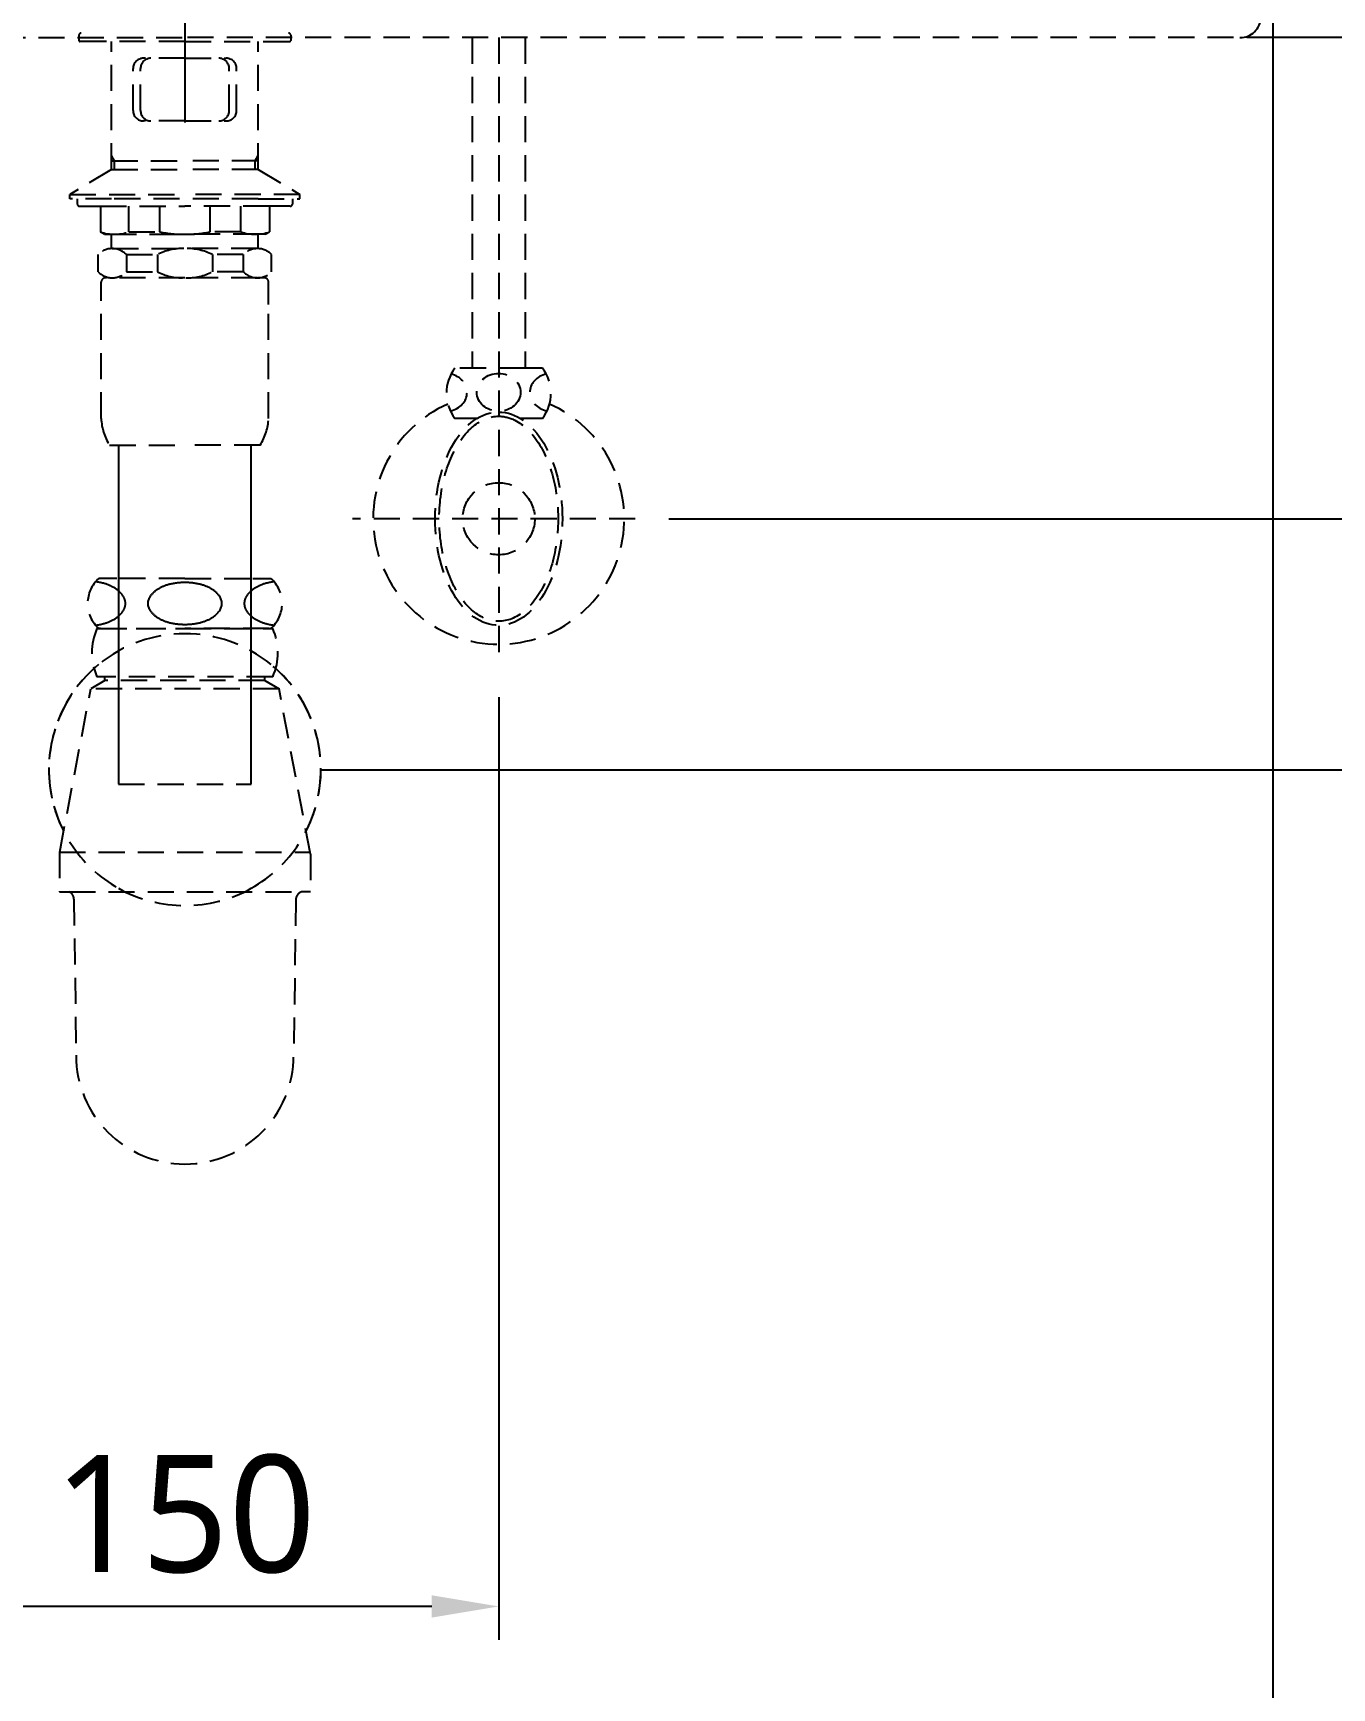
# Model space of a CAD drawing. Extents: x 0 to 3651, y -181 to 2100.
# Drawn here: x 685.4 to 995.7, y 284.6 to 680.2 of the extents above; entities that cross this region are included whole.
import ezdxf

# ---------------------------------------------------------------- set-up
doc = ezdxf.new("R2010")
doc.units = 0
doc.header["$LTSCALE"] = 25
doc.header["$MEASUREMENT"] = 0
doc.linetypes.add('CENTER', pattern=[2, 1.25, -0.25, 0.25, -0.25])
doc.linetypes.add('HIDDEN', pattern=[0.375, 0.25, -0.125])
doc.layers.get('0').update_dxf_attribs({"linetype": 'CONTINUOUS'})
doc.layers.get('DEFPOINTS').update_dxf_attribs({"linetype": 'CONTINUOUS'})
for name, color, linetype in [('1', 1, 'CONTINUOUS'), ('2', 2, 'CONTINUOUS'), ('3', 3, 'CONTINUOUS'), ('4', 4, 'CONTINUOUS'), ('6', 6, 'CONTINUOUS'), ('7', 7, 'CONTINUOUS')]:
    doc.layers.add(name, color=color, linetype=linetype)
doc.styles.get("Standard").update_dxf_attribs({"font": 'NanumGothic.ttf'})
doc.dimstyles.get("Standard").update_dxf_attribs({"dimtxt": 2.5, "dimasz": 2, "dimexe": 2, "dimexo": 1, "dimgap": 1.5, "dimtad": 1, "dimdec": 0, "dimlfac": 10, "dimrnd": 0.5, "dimzin": 0, "dimdsep": 46, "dimtxsty": 'Standard', "dimcen": 0, "dimclrt": 2, "dimadec": 0, "dimazin": 0, "dimtfac": 1, "dimtdec": 0, "dimtmove": 0, "dimatfit": 3, "dimfxl": 1, "dimtolj": 1, "dimtzin": 0, "dimarcsym": 0})

# ---------------------------------------------------------------- blocks, each defined once
blk = doc.blocks.new('*D4')
at = {"layer": '1', "color": 3, "lineweight": -2, "transparency": 16777216}
for p, q in [((646.62, 521.45), (646.62, 296.12)), ((796.62, 521.45), (796.62, 296.12)), ((780.62, 304.12), (662.62, 304.12))]:
    blk.add_line(p, q, dxfattribs=at)
at = {"layer": '1', "color": 3, "transparency": 16777216}
for points in [[(662.62, 306.78), (662.62, 301.45), (646.62, 304.12)], [(780.62, 306.78), (780.62, 301.45), (796.62, 304.12)]]:
    blk.add_solid(points, dxfattribs=at)
at = {"layer": 'DEFPOINTS', "color": 0, "transparency": 16777216}
for p in [(646.62, 529.45), (796.62, 529.45), (646.62, 304.12)]:
    blk.add_point(p, dxfattribs=at)
at = {"layer": '1', "color": 2, "transparency": 16777216, "insert": (721.62, 326.12), "char_height": 28, "attachment_point": 5}
blk.add_mtext('\\A1;150', dxfattribs=at)
blk = doc.blocks.new('*D10')
at = {"layer": '3', "color": 3, "lineweight": -2, "transparency": 16777216}
for p, q in [((461.62, 746.56), (461.62, 188.65)), ((981.62, 746.56), (981.62, 188.65)), ((477.62, 196.65), (965.62, 196.65))]:
    blk.add_line(p, q, dxfattribs=at)
at = {"layer": '3', "color": 3, "transparency": 16777216}
for points in [[(477.62, 199.31), (477.62, 193.98), (461.62, 196.65)], [(965.62, 199.31), (965.62, 193.98), (981.62, 196.65)]]:
    blk.add_solid(points, dxfattribs=at)
at = {"layer": 'DEFPOINTS', "color": 0, "transparency": 16777216}
for p in [(461.62, 754.56), (981.62, 754.56), (981.62, 196.65)]:
    blk.add_point(p, dxfattribs=at)
at = {"layer": '3', "color": 2, "transparency": 16777216, "insert": (721.62, 219.89), "char_height": 28, "attachment_point": 5}
blk.add_mtext('\\A1;520', dxfattribs=at)
blk = doc.blocks.new('*D18')
at = {"layer": '1', "color": 3, "lineweight": -2, "transparency": 16777216}
for p, q in [((1023.48, 814.11), (1206.97, 814.11)), ((1198.97, 798.11), (1198.97, 701.74)), ((1198.97, 580.11), (1198.97, 657.74)), ((903.27, 564.11), (1206.97, 564.11))]:
    blk.add_line(p, q, dxfattribs=at)
at = {"layer": '1', "color": 3, "transparency": 16777216}
for points in [[(1196.3, 798.11), (1201.63, 798.11), (1198.97, 814.11)], [(1196.3, 580.11), (1201.63, 580.11), (1198.97, 564.11)]]:
    blk.add_solid(points, dxfattribs=at)
at = {"layer": 'DEFPOINTS', "color": 0, "transparency": 16777216}
for p in [(1015.48, 814.11), (895.27, 564.11), (1198.97, 564.11)]:
    blk.add_point(p, dxfattribs=at)
at = {"layer": '1', "color": 2, "transparency": 16777216, "insert": (1198.97, 679.74), "char_height": 28, "attachment_point": 5}
blk.add_mtext('\\A1;250', dxfattribs=at)
blk = doc.blocks.new('*D19')
at = {"layer": '1', "color": 3, "lineweight": -2, "transparency": 16777216}
for p, q in [((1031.48, 814.11), (1274.85, 814.11)), ((1266.85, 798.11), (1266.85, 643.75)), ((1266.85, 520.11), (1266.85, 599.75)), ((754.39, 504.11), (1274.85, 504.11))]:
    blk.add_line(p, q, dxfattribs=at)
at = {"layer": '1', "color": 3, "transparency": 16777216}
for points in [[(1264.19, 798.11), (1269.52, 798.11), (1266.85, 814.11)], [(1264.19, 520.11), (1269.52, 520.11), (1266.85, 504.11)]]:
    blk.add_solid(points, dxfattribs=at)
at = {"layer": 'DEFPOINTS', "color": 0, "transparency": 16777216}
for p in [(1023.48, 814.11), (746.39, 504.11, 9.25), (1266.85, 504.11)]:
    blk.add_point(p, dxfattribs=at)
at = {"layer": '1', "color": 2, "transparency": 16777216, "insert": (1266.85, 621.75), "char_height": 28, "attachment_point": 5}
blk.add_mtext('\\A1;310', dxfattribs=at)
blk = doc.blocks.new('*D21')
at = {"layer": '1', "color": 3, "lineweight": -2, "transparency": 16777216}
for p, q in [((837.24, 564.11), (1207.22, 564.11)), ((1199.22, 548.11), (1199.22, 389.4)), ((1199.22, 70.11), (1199.22, 345.4)), ((1084.13, 54.11), (1207.22, 54.11))]:
    blk.add_line(p, q, dxfattribs=at)
at = {"layer": '1', "color": 3, "transparency": 16777216}
for points in [[(1196.55, 548.11), (1201.89, 548.11), (1199.22, 564.11)], [(1196.55, 70.11), (1201.89, 70.11), (1199.22, 54.11)]]:
    blk.add_solid(points, dxfattribs=at)
at = {"layer": 'DEFPOINTS', "color": 0, "transparency": 16777216}
for p in [(829.24, 564.11, 9.25), (1076.13, 54.11), (1199.22, 54.11)]:
    blk.add_point(p, dxfattribs=at)
at = {"layer": '1', "color": 2, "transparency": 16777216, "insert": (1199.22, 367.4), "char_height": 28, "attachment_point": 5}
blk.add_mtext('\\A1;510', dxfattribs=at)

msp = doc.modelspace()

# ---------------------------------------------------------------- linework, layer by layer
at = {"color": 4, "linetype": 'HIDDEN'}
for p, q in [((700.62, 537.86, 9.25), (721.62, 537.86, 9.25)), ((721.62, 537.86, 9.25), (742.62, 537.86, 9.25)), ((742.62, 526.36, 9.25), (700.62, 526.36, 9.25)), ((702.52, 525.45, 9.25), (702.52, 526.36, 9.25)), ((740.72, 525.45, 9.25), (740.72, 526.36, 9.25)), ((691.71, 484.45, 9.25), (699.12, 523.45, 9.25)), ((702.52, 525.45, 9.25), (699.12, 523.45, 9.25)), ((744.12, 523.45, 9.25), (699.12, 523.45, 9.25)), ((740.72, 525.45, 9.25), (702.52, 525.45, 9.25)), ((740.72, 525.45, 9.25), (744.12, 523.45, 9.25)), ((751.62, 483.95, 9.25), (744.12, 523.45, 9.25)), ((691.62, 484.45, 9.25), (691.62, 474.95, 9.25)), ((691.62, 484.45, 9.25), (751.52, 484.45, 9.25)), ((751.62, 483.95, 9.25), (751.62, 474.95, 9.25)), ((691.62, 474.95, 9.25), (693.99, 474.95, 9.25)), ((693.99, 474.95, 9.25), (749.62, 474.95, 9.25)), ((751.62, 474.95, 9.25), (749.62, 474.95, 9.25)), ((695.12, 473.15, 9.25), (695.62, 435.86, 9.25)), ((748.12, 473.02, 9.25), (747.62, 435.86, 9.25))]:
    msp.add_line(p, q, dxfattribs=at)
for centre, radius, start, end in [((713.22, 532.11, 9.25), 13.85, 155.4705, 204.5295), ((730.02, 532.11, 9.25), 13.85, 335.4705, 24.5295), ((693.12, 473.15, 9.25), 2, 0, 64.1581), ((750.12, 473.02, 9.25), 2, 104.4775, 180), ((721.62, 435.86, 9.25), 26, 180, 0)]:
    msp.add_arc(centre, radius, start, end, dxfattribs=at)
at = {"layer": '1', "color": 1, "linetype": 'CENTER'}
msp.add_line((721.62, 834.36), (721.62, 658.86), dxfattribs=at)
at = {"layer": '1', "color": 7}
msp.add_line((1002.75, 679.11), (981.62, 679.11), dxfattribs=at)
at = {"layer": '2', "color": 7, "linetype": 'HIDDEN', "ltscale": 2}
msp.add_arc((973.76, 684.11), 5, 270, 358.2816, dxfattribs=at)
at = {"layer": '3', "color": 7, "linetype": 'HIDDEN'}
for p in [(461.62, 679.11), (981.62, 679.11)]:
    msp.add_line(p, (721.62, 679.11), dxfattribs=at)
at = {"layer": '3', "linetype": 'HIDDEN'}
for p, q in [((696.31, 679.7, 9.25), (696.31, 678.4, 9.25)), ((721.62, 678.2, 9.25), (696.51, 678.2, 9.25)), ((704.12, 647.61, 9.25), (704.12, 678.2, 9.25)), ((721.62, 678.2, 9.25), (746.72, 678.2, 9.25)), ((739.12, 647.61, 9.25), (739.12, 678.2, 9.25)), ((746.92, 679.7, 9.25), (746.92, 678.4, 9.25)), ((721.62, 674.2, 9.25), (711.74, 674.2, 9.25)), ((721.62, 674.2, 9.25), (731.49, 674.2, 9.25)), ((709.24, 661.7, 9.25), (709.24, 671.7, 9.25)), ((711.01, 661.7, 9.25), (711.01, 671.7, 9.25)), ((732.22, 661.7, 9.25), (732.22, 671.7, 9.25)), ((733.99, 661.7, 9.25), (733.99, 671.7, 9.25)), ((721.62, 659.2, 9.25), (711.74, 659.2, 9.25)), ((721.62, 659.2, 9.25), (731.49, 659.2, 9.25)), ((704.82, 649.7, 9.25), (704.12, 650.91, 9.25)), ((704.12, 649.7, 9.25), (721.62, 649.7, 9.25)), ((704.82, 647.61, 9.25), (704.82, 649.7, 9.25)), ((739.12, 649.7, 9.25), (721.62, 649.7, 9.25)), ((738.42, 649.7, 9.25), (739.12, 650.91, 9.25)), ((738.42, 647.61, 9.25), (738.42, 649.7, 9.25)), ((704.12, 647.61, 9.25), (694.12, 641.61, 9.25)), ((704.12, 647.61, 9.25), (721.62, 647.61, 9.25)), ((739.12, 647.61, 9.25), (721.62, 647.61, 9.25)), ((739.12, 647.61, 9.25), (749.12, 641.61, 9.25)), ((694.12, 641.61, 9.25), (721.62, 641.61, 9.25)), ((694.12, 640.61, 9.25), (694.12, 641.61, 9.25)), ((749.12, 641.61, 9.25), (721.62, 641.61, 9.25)), ((749.12, 640.61, 9.25), (749.12, 641.61, 9.25)), ((704.12, 640.61, 9.25), (694.12, 640.61, 9.25)), ((695.92, 640.61, 9.25), (695.92, 639.31, 9.25)), ((696.42, 638.81, 9.25), (701.42, 638.81, 9.25)), ((701.42, 638.81, 9.25), (721.62, 638.81, 9.25)), ((701.42, 638.81, 9.25), (701.42, 632.68, 9.25)), ((739.12, 640.61, 9.25), (704.12, 640.61, 9.25)), ((708.2, 632.68, 9.25), (708.2, 638.81, 9.25)), ((715.6, 632.68, 9.25), (715.6, 638.81, 9.25)), ((741.81, 638.81, 9.25), (721.62, 638.81, 9.25)), ((727.63, 632.68, 9.25), (727.63, 638.81, 9.25)), ((735.03, 632.68, 9.25), (735.03, 638.81, 9.25)), ((739.12, 640.61, 9.25), (749.12, 640.61, 9.25)), ((741.81, 638.81, 9.25), (741.81, 632.68, 9.25)), ((746.81, 638.81, 9.25), (741.81, 638.81, 9.25)), ((747.31, 640.61, 9.25), (747.31, 639.31, 9.25)), ((702.42, 632.11, 9.25), (701.42, 632.68, 9.25)), ((702.42, 632.11, 9.25), (703.82, 632.11, 9.25)), ((703.82, 632.11, 9.25), (721.62, 632.11, 9.25)), ((704.12, 628.69, 9.25), (704.12, 632.11, 9.25)), ((708.2, 632.68, 9.25), (715.6, 632.68, 9.25)), ((739.41, 632.11, 9.25), (721.62, 632.11, 9.25)), ((735.03, 632.68, 9.25), (727.63, 632.68, 9.25)), ((739.12, 628.69, 9.25), (739.12, 632.11, 9.25)), ((740.81, 632.11, 9.25), (739.41, 632.11, 9.25)), ((740.81, 632.11, 9.25), (741.81, 632.68, 9.25)), ((700.87, 623.14, 9.25), (700.87, 627.26, 9.25)), ((704.26, 628.7, 9.25), (721.37, 628.7, 9.25)), ((707.65, 627.26, 9.25), (715.05, 627.26, 9.25)), ((707.65, 627.26, 9.25), (707.65, 623.14, 9.25)), ((715.05, 627.26, 9.25), (715.05, 623.14, 9.25)), ((738.97, 628.7, 9.25), (721.86, 628.7, 9.25)), ((728.19, 627.26, 9.25), (728.19, 623.14, 9.25)), ((735.59, 627.26, 9.25), (728.19, 627.26, 9.25)), ((735.59, 627.26, 9.25), (735.59, 623.14, 9.25)), ((742.36, 623.14, 9.25), (742.36, 627.26, 9.25)), ((721.62, 621.7, 9.25), (702.62, 621.7, 9.25)), ((707.65, 623.14, 9.25), (715.05, 623.14, 9.25)), ((738.97, 621.7, 9.25), (721.62, 621.7, 9.25)), ((735.59, 623.14, 9.25), (728.19, 623.14, 9.25)), ((738.42, 621.7, 9.25), (738.97, 621.7, 9.25)), ((738.97, 621.7, 9.25), (739.37, 621.7, 9.25)), ((740.62, 621.7, 9.25), (739.12, 621.7, 9.25)), ((701.62, 588.1, 9.25), (701.62, 620.7, 9.25)), ((741.62, 615.34, 9.25), (741.62, 620.7, 9.25)), ((741.62, 588.1, 9.25), (741.62, 620.7, 9.25)), ((703.62, 581.7, 9.25), (721.62, 581.7, 9.25)), ((739.62, 581.7, 9.25), (721.62, 581.7, 9.25)), ((705.74, 500.7, 9.25), (737.49, 500.7, 9.25))]:
    msp.add_line(p, q, dxfattribs=at)
at = {"layer": '3'}
for p, q in [((705.74, 581.7, 9.25), (705.74, 500.7, 9.25)), ((737.49, 500.7, 9.25), (737.49, 581.7, 9.25))]:
    msp.add_line(p, q, dxfattribs=at)
at = {"layer": '3', "linetype": 'HIDDEN'}
for centre, radius, start, end in [((696.81, 679.7, 9.25), 0.5, 90, 180), ((696.51, 678.4, 9.25), 0.2, 180, 270), ((746.42, 679.7, 9.25), 0.5, 0, 90), ((746.72, 678.4, 9.25), 0.2, 270, 0), ((711.74, 671.7, 9.25), 2.5, 90, 180), ((713.51, 671.7, 9.25), 2.5, 90, 180), ((729.72, 671.7, 9.25), 2.5, 0, 90), ((731.49, 671.7, 9.25), 2.5, 0, 90), ((711.74, 661.7, 9.25), 2.5, 180, 270), ((713.51, 661.7, 9.25), 2.5, 180, 270), ((729.72, 661.7, 9.25), 2.5, 270, 0), ((731.49, 661.7, 9.25), 2.5, 270, 0), ((696.42, 639.31, 9.25), 0.5, 180, 270), ((746.81, 639.31, 9.25), 0.5, 270, 0), ((704.81, 642.28, 9.25), 10.18, 250.5679, 289.4321), ((721.42, 661.56, 9.25), 29.46, 258.5956, 270.3737), ((721.81, 661.56, 9.25), 29.46, 269.6263, 281.4044), ((738.42, 642.28, 9.25), 10.18, 250.5679, 289.4321), ((704.26, 623.99, 9.25), 4.7, 43.9409, 136.0591), ((721.15, 615.1, 9.25), 13.61, 89.0643, 116.6472), ((722.08, 615.1, 9.25), 13.61, 63.3528, 90.9357), ((738.97, 623.99, 9.25), 4.7, 43.9409, 136.0591), ((704.26, 626.41, 9.25), 4.7, 223.9409, 316.0591), ((702.62, 620.7, 9.25), 1, 90, 180), ((721.15, 635.3, 9.25), 13.61, 243.3528, 270.9357), ((722.08, 635.3, 9.25), 13.61, 269.0643, 296.6472), ((738.97, 626.41, 9.25), 4.7, 223.9409, 316.0591), ((740.62, 620.7, 9.25), 1, 0, 90), ((714.61, 588.65, 9.25), 13, 182.42, 212.3), ((728.63, 588.65, 9.25), 13, 327.7, 357.58)]:
    msp.add_arc(centre, radius, start, end, dxfattribs=at)
at = {"layer": '4', "linetype": 'HIDDEN'}
for p, q in [((705.37, 549.86, 9.25), (701.08, 549.86, 9.25)), ((721.62, 549.86, 9.25), (705.37, 549.86, 9.25)), ((721.62, 549.86, 9.25), (737.87, 549.86, 9.25)), ((737.87, 549.86, 9.25), (742.16, 549.86, 9.25)), ((701.47, 537.86, 9.25), (701.08, 537.86, 9.25)), ((701.47, 537.86, 9.25), (721.62, 537.86, 9.25)), ((741.77, 537.86, 9.25), (721.62, 537.86, 9.25)), ((741.77, 537.86, 9.25), (742.16, 537.86, 9.25))]:
    msp.add_line(p, q, dxfattribs=at)
at = {"layer": '4', "linetype": 'HIDDEN', "elevation": 9.25}
for points in [[(707.42, 543.86, 0.155217), (706.83, 545.71, 0.106747), (704.77, 547.6, 0.073043), (702, 548.72, 0.028511), (700.27, 549.04, 0.059523)], [(721.62, 548.86, 0.057537), (718.06, 548.45, 0.071219), (715.36, 547.39, 0.106373), (713.34, 545.59, 0.159483)], [(721.62, 548.86, 0.057537), (718.06, 548.45, 0.071219), (715.36, 547.39, 0.106373), (713.34, 545.59, 0.159483)], [(721.62, 548.86, -0.057537), (725.17, 548.45, -0.071219), (727.87, 547.39, -0.106373), (729.9, 545.59, -0.159483)], [(721.62, 548.86, -0.057537), (725.17, 548.45, -0.071219), (727.87, 547.39, -0.106373), (729.9, 545.59, -0.159483)], [(735.81, 543.86, -0.155217), (736.4, 545.71, -0.106747), (738.46, 547.6, -0.073043), (741.23, 548.72, -0.028511), (742.96, 549.04, -0.059523)], [(700.27, 538.67, 0.028511), (702, 538.99, 0.073043), (704.77, 540.11, 0.106747), (706.83, 542, 0.155217), (707.42, 543.86, 0.155217)], [(713.34, 545.59, 0.32729), (713.34, 542.12, 0.106373), (715.36, 540.32, 0.071219), (718.06, 539.27, 0.057537), (721.62, 538.86, 0.057537)], [(729.9, 545.59, -0.32729), (729.9, 542.12, -0.106373), (727.87, 540.32, -0.071219), (725.17, 539.27, -0.057537), (721.62, 538.86, -0.057537)], [(742.96, 538.67, -0.028511), (741.23, 538.99, -0.073043), (738.46, 540.11, -0.106747), (736.4, 542, -0.155217), (735.81, 543.86, -0.155217)]]:
    msp.add_lwpolyline(points, format="xyb", dxfattribs=at)
at = {"layer": '4', "linetype": 'HIDDEN'}
for centre, radius, start, end in [((706.37, 543.86, 9.25), 8, 131.4096, 228.5904), ((736.87, 543.86, 9.25), 8, 311.4096, 48.5904), ((721.62, 504.14, 9.25), 32.5, 50.5529, 129.4471), ((721.62, 504.14, 9.25), 32.5, 129.4471, 240.7605), ((721.62, 504.14, 9.25), 32.5, 131.5264, 206.9716), ((721.62, 504.14, 9.25), 32.5, 299.2395, 50.5529), ((721.62, 504.14, 9.25), 32.5, 333.0284, 48.4736), ((721.62, 504.14, 9.25), 32.5, 240.7605, 299.2395)]:
    msp.add_arc(centre, radius, start, end, dxfattribs=at)
at = {"layer": '6', "linetype": 'HIDDEN'}
for p, q in [((790.27, 679.11, 9.25), (790.27, 600.11, 9.25)), ((796.62, 679.11, 9.25), (796.62, 529.45, 9.25)), ((802.97, 679.11, 9.25), (802.97, 600.11, 9.25)), ((802.97, 600.11, 9.25), (786.12, 600.11, 9.25)), ((807.12, 600.11, 9.25), (802.97, 600.11, 9.25)), ((791.48, 588.11, 9.25), (786.12, 588.11, 9.25)), ((807.12, 588.11, 9.25), (801.76, 588.11, 9.25)), ((829.24, 564.11, 9.25), (761.65, 564.11, 9.25))]:
    msp.add_line(p, q, dxfattribs=at)
msp.add_circle((796.62, 564.11, 9.25), 8.62, dxfattribs=at)
for centre, radius, start, end in [((794.12, 594.11, 9.25), 10, 143.1301, 216.8699), ((799.12, 594.11, 9.25), 10, 323.1301, 36.8699), ((796.62, 564.11, 9.25), 30, 113.9173, 66.0827)]:
    msp.add_arc(centre, radius, start, end, dxfattribs=at)
for centre, major_axis, start_param, end_param in [((783.84, 594.33, 9.25), (-5.23, 0), 1.800504, 4.443058), ((809.3, 594.33, 9.25), (5.23, 0), 1.824119, 4.49897)]:
    msp.add_ellipse(centre, major_axis=major_axis, ratio=0.866391, start_param=start_param, end_param=end_param, dxfattribs=at)
for centre, major_axis, ratio in [((796.62, 594.33, 9.25), (5.23, 0), 0.866391), ((796.62, 564.11, 9.25), (0, 25.5), 0.596529)]:
    msp.add_ellipse(centre, major_axis=major_axis, ratio=ratio, dxfattribs=at)
msp.add_open_spline([(796.62, 588.61, 9.25), (794.54, 588.61, 9.25), (792.44, 587.8, 9.25), (788.54, 584.55, 9.25), (786.77, 582.11, 9.25), (784.04, 576.08, 9.25), (783.09, 572.5, 9.25), (782.24, 564.99, 9.25), (782.34, 561.06, 9.25), (783.57, 553.7, 9.25), (784.7, 550.28, 9.25), (787.72, 544.69, 9.25), (789.59, 542.53, 9.25), (793.6, 539.89, 9.25), (795.7, 539.39, 9.25), (799.86, 539.99, 9.25), (801.94, 541.11, 9.25), (805.69, 544.95, 9.25), (807.34, 547.65, 9.25), (809.76, 554.07, 9.25), (810.52, 557.78, 9.25), (810.98, 565.39, 9.25), (810.68, 569.29, 9.25), (809.08, 576.44, 9.25), (807.78, 579.67, 9.25), (804.51, 584.78, 9.25), (802.54, 586.64, 9.25), (799.23, 588.29, 9.25), (797.92, 588.61, 9.25), (796.62, 588.61, 9.25)], degree=3, knots=[0, 0, 0, 0, 0.46111, 0.46111, 0.922219, 0.922219, 1.383329, 1.383329, 1.844439, 1.844439, 2.305549, 2.305549, 2.766658, 2.766658, 3.227768, 3.227768, 3.688878, 3.688878, 4.149988, 4.149988, 4.611097, 4.611097, 5.072207, 5.072207, 5.533317, 5.533317, 5.994427, 5.994427, 6.283185, 6.283185, 6.283185, 6.283185], dxfattribs=at)
at = {"layer": '7', "linetype": 'HIDDEN', "extrusion": (0, 1, 0)}
for p, q in [((721.62, 679.11, 455.07), (721.62, 679.11, -4.93)), ((721.62, 679.11, -4.93), (721.62, 679.11, 455.07)), ((721.62, 679.11, 455.07), (721.62, 679.11, -4.93)), ((721.62, 679.11, -4.93), (721.62, 679.11, 455.07)), ((721.62, 679.11, 29.25), (721.62, 679.11, 9.25)), ((721.62, 679.11, 29.25), (721.62, 679.11, 9.25)), ((721.62, 679.11, 29.25), (721.62, 679.11, 9.25)), ((721.62, 679.11, 29.25), (721.62, 679.11, 9.25)), ((721.62, 679.11, 9.25), (721.62, 679.11, -4.93)), ((721.62, 679.11, 9.25), (721.62, 679.11, -4.93)), ((721.62, 679.11, 9.25), (721.62, 679.11, -4.93)), ((721.62, 679.11, 9.25), (721.62, 679.11, -4.93)), ((721.62, 679.11, -4.93), (721.62, 679.11, -4.93)), ((721.62, 679.11, -4.93), (721.62, 679.11, -4.93)), ((721.62, 679.11, -4.93), (721.62, 679.11, -4.93)), ((721.62, 679.11, -4.93), (721.62, 679.11, -4.93)), ((721.62, 679.11, 419.76), (721.62, 679.11, 455.07)), ((721.62, 679.11, 419.76), (721.62, 679.11, 455.07)), ((721.62, 679.11, 455.07), (721.62, 679.11, 455.07)), ((721.62, 679.11, 455.07), (721.62, 679.11, 455.07)), ((721.62, 679.11, 455.07), (721.62, 679.11, 455.07)), ((721.62, 679.11, 455.07), (721.62, 679.11, 455.07))]:
    msp.add_line(p, q, dxfattribs=at)
at = {"layer": '7', "linetype": 'HIDDEN'}
for points, knots in [([(721.62, 679.11, 390.59), (721.62, 679.11, 329.27), (721.62, 679.11, 267.94), (721.62, 679.11, 147.5), (721.62, 679.11, 88.37), (721.62, 679.11, 29.25)], [0, 0, 0, 0, 0.509144, 0.509144, 1, 1, 1, 1]), ([(721.62, 679.11, 390.59), (721.62, 679.11, 329.27), (721.62, 679.11, 267.94), (721.62, 679.11, 147.5), (721.62, 679.11, 88.37), (721.62, 679.11, 29.25)], [0, 0, 0, 0, 0.509144, 0.509144, 1, 1, 1, 1]), ([(721.62, 679.11, 390.59), (721.62, 679.11, 329.27), (721.62, 679.11, 267.94), (721.62, 679.11, 147.5), (721.62, 679.11, 88.37), (721.62, 679.11, 29.25)], [0, 0, 0, 0, 0.509144, 0.509144, 1, 1, 1, 1]), ([(721.62, 679.11, 390.59), (721.62, 679.11, 329.27), (721.62, 679.11, 267.94), (721.62, 679.11, 147.5), (721.62, 679.11, 88.37), (721.62, 679.11, 29.25)], [0, 0, 0, 0, 0.509144, 0.509144, 1, 1, 1, 1]), ([(721.62, 679.11, 390.59), (721.62, 679.11, 394.59), (721.62, 679.11, 398.58), (721.62, 679.11, 405.9), (721.62, 679.11, 409.29), (721.62, 679.11, 414.88), (721.62, 679.11, 417.12), (721.62, 679.11, 420.11), (721.62, 679.11, 420.86), (721.62, 679.11, 420.82)], [0, 0, 0, 0, 0.25, 0.25, 0.5, 0.5, 0.75, 0.75, 1, 1, 1, 1]), ([(721.62, 679.11, 390.59), (721.62, 679.11, 394.59), (721.62, 679.11, 398.58), (721.62, 679.11, 405.9), (721.62, 679.11, 409.29), (721.62, 679.11, 414.88), (721.62, 679.11, 417.12), (721.62, 679.11, 420.11), (721.62, 679.11, 420.86), (721.62, 679.11, 420.82)], [0, 0, 0, 0, 0.25, 0.25, 0.5, 0.5, 0.75, 0.75, 1, 1, 1, 1]), ([(721.62, 679.11, 390.59), (721.62, 679.11, 394.59), (721.62, 679.11, 398.58), (721.62, 679.11, 405.9), (721.62, 679.11, 409.29), (721.62, 679.11, 414.88), (721.62, 679.11, 417.12), (721.62, 679.11, 420.11), (721.62, 679.11, 420.86), (721.62, 679.11, 420.82)], [0, 0, 0, 0, 0.25, 0.25, 0.5, 0.5, 0.75, 0.75, 1, 1, 1, 1]), ([(721.62, 679.11, 390.59), (721.62, 679.11, 394.59), (721.62, 679.11, 398.58), (721.62, 679.11, 405.9), (721.62, 679.11, 409.29), (721.62, 679.11, 414.88), (721.62, 679.11, 417.12), (721.62, 679.11, 420.11), (721.62, 679.11, 420.86), (721.62, 679.11, 420.82)], [0, 0, 0, 0, 0.25, 0.25, 0.5, 0.5, 0.75, 0.75, 1, 1, 1, 1]), ([(721.62, 679.11, 419.76), (721.62, 679.11, 419.76), (721.62, 679.11, 419.86), (721.62, 679.11, 420.24), (721.62, 679.11, 420.5), (721.62, 679.11, 420.82)], [0, 0, 0, 0, 0.535587, 0.535587, 1, 1, 1, 1]), ([(721.62, 679.11, 419.76), (721.62, 679.11, 419.76), (721.62, 679.11, 419.86), (721.62, 679.11, 420.24), (721.62, 679.11, 420.5), (721.62, 679.11, 420.82)], [0, 0, 0, 0, 0.535587, 0.535587, 1, 1, 1, 1]), ([(721.62, 679.11, 419.76), (721.62, 679.11, 419.76), (721.62, 679.11, 419.86), (721.62, 679.11, 420.24), (721.62, 679.11, 420.5), (721.62, 679.11, 420.82)], [0, 0, 0, 0, 0.535587, 0.535587, 1, 1, 1, 1]), ([(721.62, 679.11, 419.76), (721.62, 679.11, 419.76), (721.62, 679.11, 419.86), (721.62, 679.11, 420.24), (721.62, 679.11, 420.5), (721.62, 679.11, 420.82)], [0, 0, 0, 0, 0.535587, 0.535587, 1, 1, 1, 1])]:
    msp.add_open_spline(points, degree=3, knots=knots, dxfattribs=at)
for points, degree in [([(721.62, 679.11, -4.93), (721.62, 679.11, -0.2), (721.62, 679.11, 4.53), (721.62, 679.11, 9.25)], 3), ([(721.62, 679.11, -4.93), (721.62, 679.11, -0.2), (721.62, 679.11, 4.53), (721.62, 679.11, 9.25)], 3), ([(721.62, 679.11, -4.93), (721.62, 679.11, -0.2), (721.62, 679.11, 4.53), (721.62, 679.11, 9.25)], 3), ([(721.62, 679.11, -4.93), (721.62, 679.11, -0.2), (721.62, 679.11, 4.53), (721.62, 679.11, 9.25)], 3), ([(721.62, 679.11, 9.26), (721.62, 679.11, 9.25)], 1), ([(721.62, 679.11, 9.26), (721.62, 679.11, 9.25)], 1), ([(721.62, 679.11, 9.26), (721.62, 679.11, 9.25)], 1), ([(721.62, 679.11, 9.26), (721.62, 679.11, 9.25)], 1)]:
    msp.add_open_spline(points, degree=degree, dxfattribs=at)

# ---------------------------------------------------------------- dimensions: what is measured, and where the dimension line sits
at = {"layer": '1'}
for base, p1, p2, picture, middle in [((1266.85, 504.11), (1023.48, 814.11), (746.39, 504.11, 9.25), '*D19', (1266.85, 621.75)), ((1198.97, 564.11), (1015.48, 814.11), (895.27, 564.11), '*D18', (1198.97, 679.74)), ((1199.22, 54.11), (829.24, 564.11, 9.25), (1076.13, 54.11), '*D21', (1199.22, 367.4))]:
    dim = msp.add_linear_dim(base=base, p1=p1, p2=p2, angle=90, dimstyle='Standard', override={"dimscale": 0.8, "dimtxt": 35, "dimasz": 20, "dimexe": 10, "dimexo": 10, "dimgap": 10, "dimtih": 1, "dimtoh": 1, "dimlfac": 1, "dimzin": 8, "dimclrd": 3, "dimclre": 3, "dimarcsym": 1}, dxfattribs=at)
    dim.commit()
    dim.dimension.update_dxf_attribs({"geometry": picture, "text_midpoint": middle, "dimtype": 160})
dim = msp.add_linear_dim(base=(646.62, 304.12, 9.25), p1=(796.62, 529.45, 9.25), p2=(646.62, 529.45, 9.25), dimstyle='Standard', override={"dimscale": 0.8, "dimtxt": 35, "dimasz": 20, "dimexe": 10, "dimexo": 10, "dimgap": 10, "dimlfac": 1, "dimzin": 8, "dimclrd": 3, "dimclre": 3}, dxfattribs=at)
dim.commit()
dim.dimension.update_dxf_attribs({"geometry": '*D4', "text_midpoint": (721.62, 326.12, 9.25)})
at = {"layer": '3', "color": 7}
dim = msp.add_linear_dim(base=(981.62, 196.65), p1=(461.62, 754.56), p2=(981.62, 754.56), dimstyle='Standard', override={"dimscale": 0.8, "dimtxt": 35, "dimasz": 20, "dimexe": 10, "dimexo": 10, "dimgap": 10, "dimlfac": 1, "dimzin": 8, "dimclrd": 3, "dimclre": 3}, dxfattribs=at)
dim.commit()
dim.dimension.update_dxf_attribs({"geometry": '*D10', "text_midpoint": (721.62, 196.65), "dimtype": 160})

doc.saveas('drawing.dxf')
